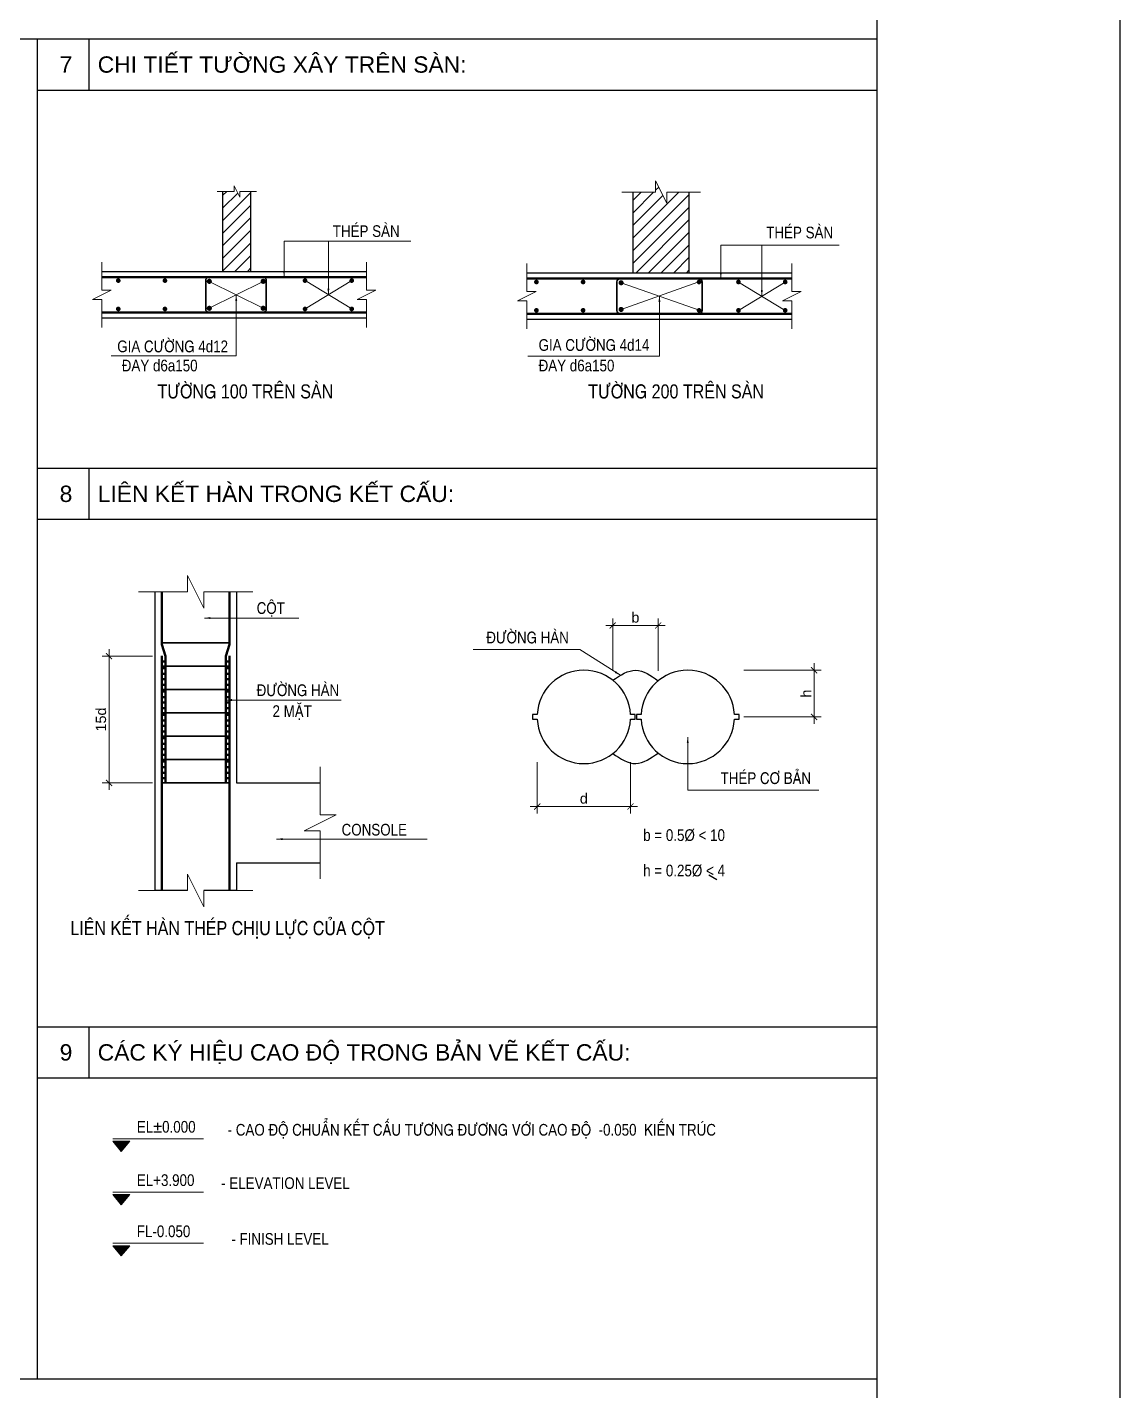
# Model space of a CAD drawing. Header units: millimetres. Extents: x 0 to 84000, y -29700 to 363007.
# Drawn here: x 18603 to 42000, y 297250 to 326450 of the extents above; entities that cross this region are included whole.
import ezdxf
from ezdxf.enums import TextEntityAlignment as Align

# ---------------------------------------------------------------- set-up
doc = ezdxf.new("R2010")
doc.units = ezdxf.units.MM
for name, color, linetype, lineweight in [('- Text thin', 3, 'Continuous', 25), ('S-Blur line', 252, 'Continuous', 9), ('S-Border', 7, 'Continuous', 25), ('S-Column', 1, 'Continuous', 35), ('S-Dims', 9, 'Continuous', 13), ('S-Hatch', 251, 'Continuous', 9), ('S-Note', 9, 'Continuous', 13), ('S-Rebar', 1, 'Continuous', 35), ('S-Steel', 6, 'Continuous', 50), ('S-Text', 3, 'Continuous', 25)]:
    doc.layers.add(name, color=color, linetype=linetype, lineweight=lineweight)
doc.styles.add('B-Helve Condense', font='VNI-HelveB.TTF')
doc.styles.add('R-Arial', font='arial.ttf')
doc.styles.add('R-Helve Condense', font='VHELVCN.TTF')
doc.styles.add('VNI-HELVE-CONDENSEN', font='VHELVCN.TTF')
doc.dimstyles.new('SC-DIM', dxfattribs={"dimscale": 0, "dimtxt": 2.2, "dimasz": 1.3, "dimexe": 1.5, "dimexo": 2, "dimgap": 0.6, "dimtad": 1, "dimdec": 0, "dimzin": 0, "dimdsep": 46, "dimtxsty": 'R-Arial', "dimblk": 'ARCHTICK', "dimcen": 0.5, "dimdle": 1.5, "dimclrd": 256, "dimclre": 256, "dimclrt": 3, "dimadec": 0, "dimazin": 0, "dimtfac": 1, "dimtdec": 0, "dimtix": 1, "dimtmove": 0, "dimatfit": 3, "dimfxl": 1, "dimtolj": 1, "dimtzin": 0, "dimlwd": -1, "dimlwe": -1, "dimarcsym": 0})

# ---------------------------------------------------------------- blocks, each defined once
blk = doc.blocks.new('_ArchTick')
at = {"color": 0, "linetype": 'ByBlock', "const_width": 0.15}
blk.add_lwpolyline([(-0.5, -0.5), (0.5, 0.5)], dxfattribs=at)
blk = doc.blocks.new('*D568')
at = {"layer": 'Defpoints', "color": 0, "ltscale": 300, "transparency": 16777216}
for p in [(21487, 312982), (20356, 310267), (21487, 310267)]:
    blk.add_point(p, dxfattribs=at)
at = {"layer": 'S-Dims', "ltscale": 300, "transparency": 16777216}
for p, q in [((20356, 313132), (20356, 310117)), ((21287, 312982), (20206, 312982)), ((21287, 310267), (20206, 310267))]:
    blk.add_line(p, q, dxfattribs=at)
at = {"layer": 'S-Dims', "ltscale": 300, "transparency": 16777216, "xscale": 130.0000008572267, "yscale": 130.0000008572267, "zscale": 130.0000008572267}
for p, rotation in [((20356, 312982), 90), ((20356, 310267), 270)]:
    blk.add_blockref('_ArchTick', p, dxfattribs=dict(at, rotation=rotation))
at = {"layer": 'S-Dims', "color": 3, "ltscale": 300, "transparency": 16777216, "insert": (20183, 311625), "char_height": 220, "attachment_point": 5, "rotation": 90, "style": 'R-Arial'}
blk.add_mtext('\\A1;15d', dxfattribs=at)
blk = doc.blocks.new('*D569')
at = {"layer": 'Defpoints', "color": 0, "ltscale": 300, "transparency": 16777216}
for p in [(32115, 313638), (31142, 312466), (32115, 312466)]:
    blk.add_point(p, dxfattribs=at)
at = {"layer": 'S-Dims', "ltscale": 300, "transparency": 16777216}
for p, q in [((30992, 313638), (32265, 313638)), ((31142, 312666), (31142, 313788)), ((32115, 312666), (32115, 313788))]:
    blk.add_line(p, q, dxfattribs=at)
at = {"layer": 'S-Dims', "ltscale": 300, "transparency": 16777216, "xscale": 130.0000008572267, "yscale": 130.0000008572267, "zscale": 130.0000008572267, "rotation": 180}
blk.add_blockref('_ArchTick', (31142, 313638), dxfattribs=at)
at = {"layer": 'S-Dims', "ltscale": 300, "transparency": 16777216, "xscale": 130.0000008572267, "yscale": 130.0000008572267, "zscale": 130.0000008572267}
blk.add_blockref('_ArchTick', (32115, 313638), dxfattribs=at)
at = {"layer": 'S-Dims', "color": 3, "ltscale": 300, "transparency": 16777216, "insert": (31628, 313810), "char_height": 220, "attachment_point": 5, "style": 'R-Arial'}
blk.add_mtext('\\A1;b', dxfattribs=at)
blk = doc.blocks.new('*D570')
at = {"layer": 'Defpoints', "color": 0, "ltscale": 300, "transparency": 16777216}
for p in [(33747, 312680), (33747, 311680), (35453, 311680)]:
    blk.add_point(p, dxfattribs=at)
at = {"layer": 'S-Dims', "ltscale": 300, "transparency": 16777216}
for p, q in [((35453, 312830), (35453, 311530)), ((33947, 312680), (35603, 312680)), ((33947, 311680), (35603, 311680))]:
    blk.add_line(p, q, dxfattribs=at)
at = {"layer": 'S-Dims', "ltscale": 300, "transparency": 16777216, "xscale": 130.0000008572267, "yscale": 130.0000008572267, "zscale": 130.0000008572267}
for p, rotation in [((35453, 312680), 90), ((35453, 311680), 270)]:
    blk.add_blockref('_ArchTick', p, dxfattribs=dict(at, rotation=rotation))
at = {"layer": 'S-Dims', "color": 3, "ltscale": 300, "transparency": 16777216, "insert": (35283, 312180), "char_height": 220, "attachment_point": 5, "rotation": 90, "style": 'R-Arial'}
blk.add_mtext('\\A1;h', dxfattribs=at)
blk = doc.blocks.new('*D571')
at = {"layer": 'Defpoints', "color": 0, "ltscale": 300, "transparency": 16777216}
for p in [(29525, 310910), (31522, 310910), (31522, 309761)]:
    blk.add_point(p, dxfattribs=at)
at = {"layer": 'S-Dims', "ltscale": 300, "transparency": 16777216}
for p, q in [((29525, 310710), (29525, 309611)), ((31522, 310710), (31522, 309611)), ((29375, 309761), (31672, 309761))]:
    blk.add_line(p, q, dxfattribs=at)
at = {"layer": 'S-Dims', "ltscale": 300, "transparency": 16777216, "xscale": 130.0000008572267, "yscale": 130.0000008572267, "zscale": 130.0000008572267, "rotation": 180}
blk.add_blockref('_ArchTick', (29525, 309761), dxfattribs=at)
at = {"layer": 'S-Dims', "ltscale": 300, "transparency": 16777216, "xscale": 130.0000008572267, "yscale": 130.0000008572267, "zscale": 130.0000008572267}
blk.add_blockref('_ArchTick', (31522, 309761), dxfattribs=at)
at = {"layer": 'S-Dims', "color": 3, "ltscale": 300, "transparency": 16777216, "insert": (30523, 309933), "char_height": 220, "attachment_point": 5, "style": 'R-Arial'}
blk.add_mtext('\\A1;d', dxfattribs=at)
blk = doc.blocks.new('Level mark - Elev')
blk.add_line((-182, 273), (1761, 273))
blk.add_lwpolyline([(-182, 219), (182, 219), (0, 0), (-182, 219)])
blk.add_solid([(-182, 219), (0, 0), (182, 219)])
at = {"layer": '- Text thin', "style": 'R-Helve Condense', "flags": 8}
for tag, p in [('FL%%P0.000', (334, 529)), ('EL%%P0.000', (334, 68))]:
    blk.add_attdef(tag, text='', height=250, dxfattribs=at).set_placement(p, align=Align.MIDDLE_LEFT)
blk.add_attdef('STOREY', text='', height=250, dxfattribs=at).set_placement((3414, 547), align=Align.MIDDLE_RIGHT)

msp = doc.modelspace()

# ---------------------------------------------------------------- hatches: boundary and pattern name
at = {"layer": 'S-Hatch', "ltscale": 100}
h = msp.add_hatch(dxfattribs=at)
h.set_pattern_fill('ANSI31', color=256, scale=60, style=0)
h.set_pattern_definition([(45, (-92192345.49, -6762691.87), (-134.7038418, 134.7038418), [])])
h.paths.add_polyline_path([(22792.9, 321221.2), (23392.9, 321221.2), (23392.9, 322933), (23152.9, 322933), (23152.9, 322813), (23032.9, 323053), (23032.9, 322933), (22792.9, 322933)])
h.paths.add_polyline_path([(32779.7, 322915.7), (32299.7, 322921.7), (32299.7, 322681.7), (32059.7, 323155.7), (32059.7, 322915.7), (31579.7, 322915.7), (31579.7, 321185), (32779.7, 321185)])

# ---------------------------------------------------------------- linework, layer by layer
at = {"layer": 'Defpoints'}
msp.add_lwpolyline([(36800, 356400), (36800, 237600)], dxfattribs=at)
msp.add_lwpolyline([(42000, 326700), (42000, 297000), (0, 297000), (0, 326700)], close=True, dxfattribs=at)
at = {"layer": 'S-Blur line', "ltscale": 100}
for points in [[(22672.9, 322933), (23032.9, 322933), (23032.9, 323053), (23152.9, 322813), (23152.9, 322933), (23512.9, 322933)], [(31339.7, 322921.7), (32059.7, 322921.7), (32059.7, 323161.7), (32299.7, 322681.7), (32299.7, 322921.7), (33019.7, 322921.7)], [(20197.2, 320021.2), (20197.2, 320621.2), (19997.2, 320621.2), (20397.2, 320821.2), (20197.2, 320821.2), (20197.2, 321421.2)], [(25869.6, 321421.2), (25869.6, 320821.2), (26069.6, 320821.2), (25669.6, 320621.2), (25869.6, 320621.2), (25869.6, 320021.2)], [(29304.1, 319991), (29304.1, 320591), (29104.1, 320591), (29504.1, 320791), (29304.1, 320791), (29304.1, 321391)], [(34976.5, 321391), (34976.5, 320791), (35176.5, 320791), (34776.5, 320591), (34976.5, 320591), (34976.5, 319991)], [(20986.8, 314357.2), (22036.8, 314357.2), (22036.8, 314707.2), (22386.8, 314007.2), (22386.8, 314357.2), (23436.8, 314357.2)], [(24873.7, 310609.6), (24873.7, 309582.5), (25216.1, 309582.5), (24531.4, 309240.2), (24873.7, 309240.2), (24873.7, 308213.1)], [(20986.8, 307961.2), (22036.8, 307961.2), (22036.8, 308311.2), (22386.8, 307611.2), (22386.8, 307961.2), (23436.8, 307961.2)]]:
    msp.add_lwpolyline(points, dxfattribs=at)
at = {"layer": 'S-Border', "linetype": 'ByBlock', "ltscale": 0.2}
for p, q in [((19922.7, 326200), (19922.7, 325100)), ((18822.7, 325100), (36800, 325100)), ((19922.7, 317006.5), (19922.7, 315906.5)), ((19922.7, 305044), (19922.7, 303944))]:
    msp.add_line(p, q, dxfattribs=at)
at = {"layer": 'S-Border'}
for p, q in [((22792.9, 321221.2), (22792.9, 322933)), ((23392.9, 321221.2), (23392.9, 322933)), ((31579.7, 321191), (31579.7, 322921.7)), ((32779.7, 321191), (32779.7, 322921.7))]:
    msp.add_line(p, q, dxfattribs=at)
at = {"layer": 'S-Border', "ltscale": 300}
for p, q in [((36800, 315906.5), (18822.7, 315906.5)), ((36800, 303944), (18822.7, 303944))]:
    msp.add_line(p, q, dxfattribs=at)
at = {"layer": 'S-Border', "ltscale": 25}
for p, q in [((21336.8, 314357.2), (21336.8, 307961.2)), ((23086.8, 314357.2), (23086.8, 310267.3)), ((23086.8, 310267.3), (24873.7, 310267.3))]:
    msp.add_line(p, q, dxfattribs=at)
at = {"layer": 'S-Border', "ltscale": 300}
msp.add_lwpolyline([(1000, 326200), (36800, 326200), (36800, 297500), (1000, 297500)], close=True, dxfattribs=at)
at = {"layer": 'S-Border', "ltscale": 200}
msp.add_lwpolyline([(18822.7, 297500), (18822.7, 326200)], dxfattribs=at)
at = {"layer": 'S-Border'}
for points in [[(20197.2, 321221.2), (25869.6, 321221.2)], [(29304.1, 321191), (34976.5, 321191)], [(25869.6, 320221.2), (20197.2, 320221.2)], [(34976.5, 320191), (29304.1, 320191)]]:
    msp.add_lwpolyline(points, dxfattribs=at)
at = {"layer": 'S-Border', "ltscale": 300}
for points in [[(18822.7, 317006.5), (36800, 317006.5)], [(18822.7, 305044), (36800, 305044)]]:
    msp.add_lwpolyline(points, dxfattribs=at)
at = {"layer": 'S-Border', "ltscale": 25}
msp.add_lwpolyline([(31522.1, 311630.5), (31622.1, 311630.5), (31622.1, 311730.5), (31522.1, 311730.5, 0.9511897), (29524.6, 311730.5), (29424.6, 311730.5), (29424.6, 311630.5), (29524.6, 311630.5, 0.9511897)], format="xyb", close=True, dxfattribs=at)
msp.add_lwpolyline([(31749.3, 311730.5), (31649.3, 311730.5), (31649.3, 311630.5), (31749.3, 311630.5, 0.9511897), (33746.8, 311630.5), (33846.8, 311630.5), (33846.8, 311730.5), (33746.8, 311730.5, 0.9511897), (31749.3, 311730.5)], format="xyb", dxfattribs=at)
at = {"layer": 'S-Border', "ltscale": 100}
for points in [[(23086.8, 308555.5), (23086.8, 307961.2), (22386.8, 307961.2)], [(23086.8, 308555.5), (24873.7, 308555.5)], [(22036.8, 307961.2), (21336.8, 307961.2)]]:
    msp.add_lwpolyline(points, dxfattribs=at)
at = {"layer": 'S-Border', "ltscale": 25}
for points in [[(31142, 312466.1), (31635.7, 312680.5), (32114.7, 312454.3)], [(31142, 310894.8), (31635.7, 310680.5), (32114.7, 310906.6)]]:
    msp.add_spline(points, degree=3, dxfattribs=at)
at = {"layer": 'S-Column'}
for points in [[(22500.3, 321101.2), (23647.1, 321101.2, -0.4142136), (23722.1, 321026.2), (23722.1, 320416.2, -0.4142136), (23647.1, 320341.2), (22500.3, 320341.2, -0.4142136), (22425.3, 320416.2), (22425.3, 321026.2, -0.4142136)], [(31306.6, 321071), (32981.8, 321071, -0.4142136), (33056.8, 320996), (33056.8, 320386, -0.4142136), (32981.8, 320311), (31306.6, 320311, -0.4142136), (31231.6, 320386), (31231.6, 320996, -0.4142136)]]:
    msp.add_lwpolyline(points, format="xyb", close=True, dxfattribs=at)
at = {"layer": 'S-Note'}
for p, q in [((25552.2, 321024.7), (24552.2, 320417.6)), ((24552.2, 321024.7), (25552.2, 320417.6)), ((31321.1, 320406.5), (32964.9, 320993.6)), ((31321.1, 320978.6), (33014.9, 320386.4)), ((33835, 320994.5), (34835, 320387.5)), ((34835, 320994.5), (33835, 320387.5))]:
    msp.add_line(p, q, dxfattribs=at)
at = {"layer": 'S-Note', "ltscale": 100}
for points in [[(22502.1, 321008.8), (23655.2, 320431.6)], [(22502.1, 320431.6), (23655.2, 321008.8)]]:
    msp.add_lwpolyline(points, dxfattribs=at)
at = {"layer": 'S-Rebar', "ltscale": 25}
for p, q in [((21486.8, 313267.3), (22936.8, 313267.3)), ((21486.8, 312767.3), (22936.8, 312767.3)), ((21486.8, 312267.3), (22936.8, 312267.3)), ((21486.8, 311767.3), (22936.8, 311767.3)), ((21486.8, 311267.3), (22936.8, 311267.3)), ((21486.8, 310767.3), (22936.8, 310767.3)), ((21486.8, 310267.3), (22936.8, 310267.3))]:
    msp.add_line(p, q, dxfattribs=at)
at = {"layer": 'S-Rebar', "const_width": 50}
for points in [[(20527.2, 321024.7, -1), (20577.2, 321024.7, -1)], [(21527.2, 321024.7, -1), (21577.2, 321024.7, -1)], [(24527.2, 321024.7, -1), (24577.2, 321024.7, -1)], [(25527.2, 321024.7, -1), (25577.2, 321024.7, -1)], [(29482.2, 320994.5, -1), (29532.2, 320994.5, -1)], [(30482.2, 320994.5, -1), (30532.2, 320994.5, -1)], [(33810, 320994.5, -1), (33860, 320994.5, -1)], [(34810, 320994.5, -1), (34860, 320994.5, -1)], [(20527.2, 320417.6, 1), (20577.2, 320417.6, 1)], [(21527.2, 320417.6, 1), (21577.2, 320417.6, 1)], [(24527.2, 320417.6, 1), (24577.2, 320417.6, 1)], [(25527.2, 320417.6, 1), (25577.2, 320417.6, 1)], [(29482.2, 320387.5, 1), (29532.2, 320387.5, 1)], [(30482.2, 320387.5, 1), (30532.2, 320387.5, 1)], [(33810, 320387.5, 1), (33860, 320387.5, 1)], [(34810, 320387.5, 1), (34860, 320387.5, 1)]]:
    msp.add_lwpolyline(points, format="xyb", close=True, dxfattribs=at)
at = {"layer": 'S-Steel', "ltscale": 25}
for p, q in [((21486.8, 314357.2), (21486.8, 313233)), ((22936.8, 314357.2), (22936.8, 313233)), ((21486.8, 313232.1), (21566.8, 312982.1)), ((22936.8, 313233), (22856.8, 312983)), ((21486.8, 312987.4), (21486.8, 310267.3)), ((21566.8, 312982.1), (21566.8, 310267.3)), ((22856.8, 312983), (22856.8, 310267.3)), ((22936.8, 312987.4), (22936.8, 310267.3)), ((21486.8, 310267.3), (21486.8, 307961.2)), ((22936.8, 310267.3), (22936.8, 307961.2))]:
    msp.add_line(p, q, dxfattribs=at)
at = {"layer": 'S-Steel'}
for p, q in [((21567.9, 312866.4), (21486.8, 312866.4)), ((22855.7, 312866.4), (22935.7, 312866.4)), ((21567.9, 312726.4), (21486.8, 312726.4)), ((21567.9, 312606.4), (21486.8, 312606.4)), ((21567.9, 312486.4), (21487.9, 312486.4)), ((22855.7, 312726.4), (22935.7, 312726.4)), ((22855.7, 312606.4), (22935.7, 312606.4)), ((22855.7, 312486.4), (22935.7, 312486.4)), ((21567.9, 312366.4), (21487.9, 312366.4)), ((21567.9, 312226.4), (21487.9, 312226.4)), ((22855.7, 312366.4), (22935.7, 312366.4)), ((22855.7, 312226.4), (22935.7, 312226.4)), ((21567.9, 312106.4), (21487.9, 312106.4)), ((21567.9, 311986.4), (21487.9, 311986.4)), ((21567.9, 311866.4), (21487.9, 311866.4)), ((22855.7, 312106.4), (22935.7, 312106.4)), ((22855.7, 311986.4), (22935.7, 311986.4)), ((22855.7, 311866.4), (22935.7, 311866.4)), ((21567.9, 311726.4), (21487.9, 311726.4)), ((21567.9, 311606.4), (21487.9, 311606.4)), ((22855.7, 311726.4), (22935.7, 311726.4)), ((22855.7, 311606.4), (22935.7, 311606.4)), ((21567.9, 311486.4), (21487.9, 311486.4)), ((21567.9, 311366.4), (21487.9, 311366.4)), ((22855.7, 311486.4), (22935.7, 311486.4)), ((22855.7, 311366.4), (22935.7, 311366.4)), ((21567.9, 311226.4), (21487.9, 311226.4)), ((21567.9, 311106.4), (21487.9, 311106.4)), ((21567.9, 310986.4), (21487.9, 310986.4)), ((22855.7, 311226.4), (22935.7, 311226.4)), ((22855.7, 311106.4), (22935.7, 311106.4)), ((22855.7, 310986.4), (22935.7, 310986.4)), ((21567.9, 310866.4), (21487.9, 310866.4)), ((21567.9, 310726.4), (21487.9, 310726.4)), ((22855.7, 310866.4), (22935.7, 310866.4)), ((22855.7, 310726.4), (22935.7, 310726.4)), ((21567.9, 310606.4), (21487.9, 310606.4)), ((21567.9, 310486.4), (21487.9, 310486.4)), ((22855.7, 310606.4), (22935.7, 310606.4)), ((22855.7, 310486.4), (22935.7, 310486.4)), ((21567.9, 310366.4), (21487.9, 310366.4)), ((22855.7, 310366.4), (22935.7, 310366.4))]:
    msp.add_line(p, q, dxfattribs=at)
for points in [[(25869.6, 321101.2), (20197.2, 321101.2)], [(34976.5, 321071), (29304.1, 321071)], [(20197.2, 320341.2), (25869.6, 320341.2)], [(29304.1, 320311), (34976.5, 320311)]]:
    msp.add_lwpolyline(points, dxfattribs=at)
at = {"layer": 'S-Steel', "const_width": 50}
for points in [[(22472.1, 321008.8, -1), (22532.1, 321008.8, -1)], [(23625.2, 321008.8, -1), (23685.2, 321008.8, -1)], [(31291.1, 320978.6, -1), (31351.1, 320978.6, -1)], [(32964.9, 320994.5, -1), (33014.9, 320994.5, -1)], [(22472.1, 320431.6, -1), (22532.1, 320431.6, -1)], [(23625.2, 320431.6, -1), (23685.2, 320431.6, -1)], [(31291.1, 320406.5, 1), (31351.1, 320406.5, 1)], [(32964.9, 320387.5, 1), (33014.9, 320387.5, 1)]]:
    msp.add_lwpolyline(points, format="xyb", close=True, dxfattribs=at)
at = {"layer": 'S-Text'}
msp.add_line((33202.2, 308299.8), (33373.4, 308200.6), dxfattribs=at)

# ---------------------------------------------------------------- block references
at = {"layer": 'S-Note'}
ref = msp.add_blockref('Level mark - Elev', (20615.6, 302372.8), dxfattribs=at)
ref.add_attrib('FL%%P0.000', 'EL%%p0.000', dxfattribs={"layer": 'S-Text', "height": 250, "style": 'R-Helve Condense'}).set_placement((20949.7, 302901.8), align=Align.MIDDLE_LEFT)
ref = msp.add_blockref('Level mark - Elev', (20615.6, 301230.7), dxfattribs=at)
ref.add_attrib('FL%%P0.000', 'EL+3.900', dxfattribs={"layer": 'S-Text', "height": 250, "style": 'R-Helve Condense'}).set_placement((20949.7, 301759.7), align=Align.MIDDLE_LEFT)
ref = msp.add_blockref('Level mark - Elev', (20615.6, 300135.5), dxfattribs=at)
ref.add_attrib('FL%%P0.000', 'FL-0.050    ', dxfattribs={"layer": 'S-Text', "height": 250, "style": 'R-Helve Condense'}).set_placement((20949.7, 300664.5), align=Align.MIDDLE_LEFT)

# ---------------------------------------------------------------- texts
at = {"layer": 'S-Text'}
for s, height, style, p in [('7    CHI TIEÁT TÖÔØNG XAÂY TREÂN SAØN:', 350, 'B-Helve Condense', (19296.9, 325477)), ('THEÙP SAØN', 250, 'VNI-HELVE-CONDENSEN', (25146.7, 321959.2)), ('THEÙP SAØN', 250, 'VNI-HELVE-CONDENSEN', (34429.6, 321929)), ('GIA CÖÔØNG 4d12', 250, 'VNI-HELVE-CONDENSEN', (20530.2, 319490.8)), ('GIA CÖÔØNG 4d14', 250, 'VNI-HELVE-CONDENSEN', (29554, 319520.6)), ('ÑAY d6a150', 250, 'VNI-HELVE-CONDENSEN', (20627.3, 319080.8)), ('ÑAY d6a150', 250, 'VNI-HELVE-CONDENSEN', (29554, 319080.8)), ('8    LIEÂN KEÁT HAØN TRONG KEÁT CAÁU:', 350, 'B-Helve Condense', (19296.9, 316283.5)), ('COÄT', 250, 'VNI-HELVE-CONDENSEN', (23517.2, 313887.2)), ('ÑÖÔØNG HAØN', 250, 'VNI-HELVE-CONDENSEN', (28434.9, 313256.4)), ('ÑÖÔØNG HAØN ', 250, 'VNI-HELVE-CONDENSEN', (23517.2, 312126.7)), ('2 MAËT', 250, 'VNI-HELVE-CONDENSEN', (23855.8, 311679)), ('THEÙP CÔ BAÛN', 250, 'VNI-HELVE-CONDENSEN', (33452.1, 310244.3)), ('CONSOLE', 250, 'VNI-HELVE-CONDENSEN', (25335.6, 309140.4)), ('b = 0.5%%254 < 10', 250, 'VNI-HELVE-CONDENSEN', (31794.1, 309024.2)), ('h = 0.25%%254 < 4', 250, 'VNI-HELVE-CONDENSEN', (31794.1, 308265.5)), ('9    CAÙC KYÙ HIEÄU CAO ÑOÄ TRONG BAÛN VEÕ KEÁT CAÁU:', 350, 'B-Helve Condense', (19296.9, 304321))]:
    msp.add_text(s, height=height, dxfattribs=dict(at, style=style)).set_placement(p)
at = {"layer": 'S-Text', "style": 'VNI-HELVE-CONDENSEN'}
for s, p in [('TÖÔØNG 100 TREÂN SAØN', (23274.2, 318501.6)), ('TÖÔØNG 200 TREÂN SAØN', (32499.7, 318501.6)), ('LIEÂN KEÁT HAØN THEÙP CHÒU LÖÏC CUÛA COÄT', (22893.9, 307008.1))]:
    msp.add_text(s, height=300, dxfattribs=at).set_placement(p, align=Align.CENTER)
at = {"layer": 'S-Text', "char_height": 250, "attachment_point": 1, "style": 'VNI-HELVE-CONDENSEN'}
for s, insert, width in [('- CAO ÑOÄ CHUAÅN KEÁT CAÁU TÖÔNG ÑÖÔNG VÔÙI CAO ÑOÄ  -0.050  KIEÁN TRUÙC', (22894.1, 302963.4), 11925.061), ('  - ELEVATION LEVEL', (22596.9, 301821.3), 13402.502), (' - FINISH LEVEL', (22894.1, 300626.3), 9152.389)]:
    msp.add_mtext(s, dxfattribs=dict(at, insert=insert, width=width))

# ---------------------------------------------------------------- dimensions: what is measured, and where the dimension line sits
at = {"layer": 'S-Dims', "ltscale": 300}
for base, p1, p2, text, picture, middle in [((32114.7, 313638), (31142, 312466.1), (32114.7, 312466.1), 'b', '*D569', (31628.4, 313809.8)), ((31522.1, 309761.5), (29524.6, 310910.4), (31522.1, 310910.4), 'd', '*D571', (30523.3, 309933.3))]:
    dim = msp.add_linear_dim(base=base, p1=p1, p2=p2, text=text, dimstyle='SC-DIM', override={"dimscale": 100.000001}, dxfattribs=at)
    dim.commit()
    dim.dimension.update_dxf_attribs({"geometry": picture, "text_midpoint": middle})
for base, p1, p2, text, picture, middle in [((20355.8, 310267.3), (21486.8, 312982.1), (21486.8, 310267.3), '15d', '*D568', (20183.5, 311624.7)), ((35452.8, 311680.5), (33746.8, 312680.5), (33746.8, 311680.5), 'h', '*D570', (35282.8, 312180.5))]:
    dim = msp.add_linear_dim(base=base, p1=p1, p2=p2, angle=90, text=text, dimstyle='SC-DIM', override={"dimscale": 100.000001}, dxfattribs=at)
    dim.commit()
    dim.dimension.update_dxf_attribs({"geometry": picture, "text_midpoint": middle})

# ---------------------------------------------------------------- leaders
at = {"layer": 'S-Note', "ltscale": 200}
for points in [[(24103.6, 321101.2), (24103.6, 321868.4), (26816.1, 321868.4)], [(25052.2, 320721.2), (25052.2, 321868.4)], [(33457.1, 321071), (33457.1, 321783.9), (35988.6, 321783.9)], [(34335, 320691), (34335, 321783.9)], [(23078.6, 320720.2), (23078.6, 319410.9), (20398.3, 319410.9)], [(32142.3, 320699.5), (32142.3, 319408.9), (29325.1, 319408.9)]]:
    msp.add_leader(points, dimstyle='SC-DIM', override={"dimscale": 100.000001}, dxfattribs=at)
at = {"layer": 'S-Note', "ltscale": 300}
for points in [[(22396.2, 313798), (24422, 313798)], [(31308.2, 312571.4), (30436.9, 313125.7), (28151.4, 313125.7)], [(22856.8, 312042), (25329.4, 312042)], [(32748.1, 311249.2), (32748.1, 310111.5), (35554.3, 310111.5)], [(23943.8, 309063.4), (27164.7, 309063.4)]]:
    msp.add_leader(points, dimstyle='SC-DIM', override={"dimscale": 100.000001}, dxfattribs=at)

doc.saveas('drawing.dxf')
